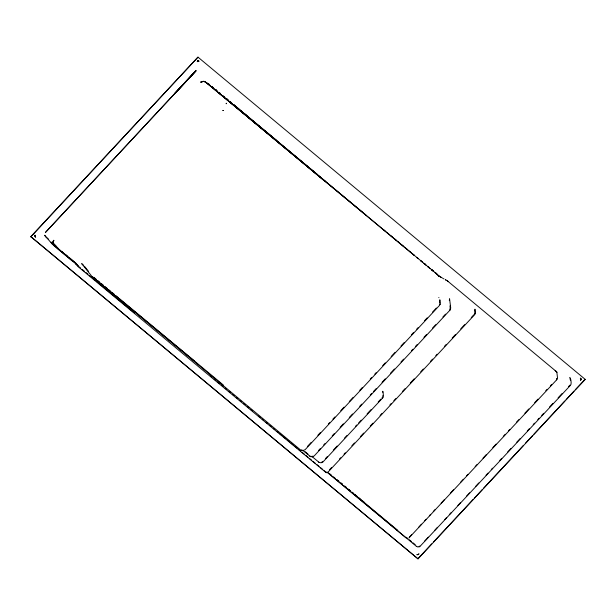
<?xml version="1.0" encoding="UTF-8"?>
<svg xmlns="http://www.w3.org/2000/svg" width="616" height="616" viewBox="0 0 616 616"><rect width="100%" height="100%" fill="white"/><g stroke="black" fill="none" stroke-linecap="round" stroke-linejoin="round"><path stroke-width="0.92" d="M53.161 243.151C52.476 242.358 54.401 239.562 53.276 240.494A5.082 2.888 -53 0 1 53.908 240.34C51.074 243.59 56.426 247.116 58.081 249.041L73.189 261.615M53.068 242.589L53.084 242.103M570.693 380.049C570.408 377.647 572.133 384.553 570.262 385.524L419.65 546.769L417.656 546.931L416.324 546.277L327.458 472.372M382.852 396.103L382.852 395.672M53.099 242.011L53.099 242.003A3.111 2.888 -24.2 0 1 53.284 241.341M450.196 308.27L449.95 309.201M382.829 392.346C382.313 387.995 384.438 397.743 382.498 398.105L322.853 462.085L321.059 462.801L319.119 462.385L312.374 456.841M474.867 313.39L474.59 313.983M92.046 276.484L300.631 449.996L302.464 450.727L305.113 449.703L439.362 305.559C441.172 304.058 439.87 296.874 439.493 300.993M200.993 82.421C202.264 81.72 200.477 82.352 201.293 81.397A5.128 2.903 -53.3 0 0 200.985 82.421A3.226 3.003 -23.9 0 1 201.54 81.943L203.804 81.358L205.582 82.097L440.117 276.769M53.145 241.788L53.199 241.564A3.149 2.918 -25.3 0 1 53.484 240.925L53.746 240.533M439.932 304.728L440.147 304.111M556.879 378.409L556.525 379.148M449.303 300.477L449.572 298.745L450.727 308.031L449.842 310.272L314.268 455.84L312.589 456.81L310.603 456.687L302.726 450.342M474.643 310.01C475.059 306.93 476.191 313.082 474.898 314.422L327.966 472.179L326.295 472.757L78.109 266.659L75.968 264.095M382.39 397.397L382.128 397.736L382.598 397.043M408.885 538.014L556.633 379.856L557.503 377.854L556.972 373.173M382.782 397.736L382.498 398.105M449.842 310.272L450.173 309.848M556.633 379.856L556.964 379.433M45.453 232.494L195.896 70.794L174.482 93.986M174.397 93.886L195.896 70.794M30.8 236.636L197.975 57.142L585.2 379.364L418.025 558.858L30.8 236.636L418.025 558.858M30.877 236.814L197.975 57.142M174.351 93.855L195.873 70.778M45.392 232.432L195.957 70.863M307.369 446.515L311.296 442.303M317.848 435.273L320.466 432.455M328.32 424.024L329.629 422.615M332.91 419.103L334.873 416.993M340.764 410.664L344.036 407.145M349.28 401.524L353.207 397.305M359.752 390.275L362.37 387.464M370.231 379.025L371.54 377.623M374.813 374.105L376.122 372.695M382.675 365.665L385.293 362.855M391.183 356.525L395.11 352.314M401.008 345.984L404.281 342.465M411.48 334.734L413.444 332.625M416.724 329.113L418.033 327.704M424.578 320.674L427.196 317.864M432.432 312.235L436.367 308.015M318.48 450.55L320.443 448.44M323.723 444.921L325.032 443.512M332.232 435.782L334.203 433.672M340.094 427.342L343.366 423.823M349.264 417.494L352.537 413.983M359.744 406.244L361.707 404.135M370.224 394.995L371.533 393.585M373.496 391.476L376.114 388.665M382.012 382.336L385.285 378.817M390.529 373.196L394.456 368.976M401.008 361.939L403.626 359.128M411.488 350.689L412.797 349.28M415.415 346.469L417.378 344.359M423.931 337.329L426.549 334.511M432.44 328.189L435.72 324.671M442.919 316.932L445.545 314.122M325.456 458.589L327.412 456.487M333.271 450.196L337.183 445.999M344.344 438.307L346.947 435.504M355.417 426.411L356.718 425.017M358.674 422.915L361.284 420.12M367.144 413.821L371.055 409.625M378.216 401.932L380.819 399.137M329.568 469.7L331.531 467.583M339.401 459.136L340.717 457.727M343.998 454.208L345.306 452.798M351.867 445.753L354.493 442.935M360.391 436.598L363.671 433.079M370.231 426.033L372.857 423.215M380.072 415.469L382.036 413.359M389.913 404.905L391.222 403.495M393.847 400.677L395.811 398.567M402.371 391.522L404.997 388.711M410.241 383.075L414.183 378.848M420.736 371.802L423.361 368.992M430.576 361.238L432.548 359.128M435.828 355.609L437.137 354.2M444.352 346.454L446.323 344.336M452.221 337.999L455.501 334.48M460.753 328.844L464.687 324.617M471.248 317.579L473.866 314.761M411.688 534.719L409.409 537.121M418.888 526.988L421.506 524.178M424.77 520.666L426.08 519.265M429.352 515.754L430.661 514.345M433.279 511.534L435.243 509.432M441.125 503.11L444.398 499.599M450.288 493.277L453.553 489.766M460.753 482.035L463.371 479.225M466.643 475.714L467.952 474.312M475.144 466.582L477.107 464.479M482.998 458.158L486.263 454.647M492.808 447.616L496.08 444.105M503.272 436.382L505.236 434.272M508.508 430.761L509.817 429.36M516.354 422.337L518.972 419.527M524.863 413.205L528.79 408.986M534.673 402.664L537.945 399.153M545.791 390.729L547.1 389.32M550.373 385.809L551.682 384.407M424.416 541.356L428.351 537.129M434.904 530.099L437.522 527.281M444.737 519.542L446.7 517.432M449.318 514.614L451.289 512.504M457.842 505.474L460.46 502.656M466.358 496.327L469.638 492.808M475.529 486.471L478.809 482.959M486.016 475.213L487.98 473.103M491.26 469.585L492.569 468.183M499.776 460.437L501.747 458.327M507.646 451.998L510.918 448.479M516.816 442.149L520.089 438.63M527.304 430.892L529.267 428.782M533.202 424.555L534.511 423.153M537.783 419.635L539.1 418.226M541.718 415.407L543.682 413.298M549.58 406.968L552.86 403.449M558.104 397.82L562.031 393.601M568.583 386.563L569.892 385.154M417.941 558.689L431.708 543.905M433.679 541.787L473.011 499.553M474.32 498.152L482.189 489.705M483.498 488.296L523.492 445.353M525.463 443.243L532.671 435.497M533.98 434.095L564.795 401.008M566.104 399.599L573.973 391.152M575.282 389.743L585.2 379.364M201.394 82.059L203.234 81.358L204.989 81.705M322.53 461.677L321.814 462.092M197.413 60.907L198.614 60.753A1.602 1.363 -17.4 0 1 198.86 60.853M419.827 546.107L419.057 546.415M197.844 61.192L197.189 61.7A2.264 1.833 -16.2 0 1 197.428 61.461C198.675 60.753 200.054 61.954 197.944 61.153M202.171 81.605L203.357 81.351M197.628 60.799L198.075 60.684M326.072 472.164L327.096 472.156M312.859 456.179L312.058 456.371M202.641 81.458L203.234 81.358M203.842 81.366L204.312 81.451M302.364 450.188L301.494 449.934M223.254 110.572L222.753 110.441L223.246 110.572M310.795 456.202L311.188 456.325M437.383 274.921L439.478 276.407M440.763 277.131L441.403 277.493L440.117 276.769M445.907 280.01L445.26 279.649L447.193 280.734M442.049 277.847L442.688 278.209M443.335 278.571L443.974 278.925M438.715 275.976L438.315 275.683L438.831 276.045M205.398 81.951L204.543 81.52L205.59 82.097M318.68 462.085L319.119 462.385M309.733 456.171L310.164 456.471M327.35 472.464L405.998 537.83M416.324 546.277L416.747 546.577M226.365 103.211L226.588 103.396M447.385 280.858L556.263 371.479L555.155 370.509M74.236 261.823L75.714 263.04M91.984 276.422L194.394 360.976M216.786 90.714L215.346 89.366L216.817 90.606M219.042 92.439L220.474 93.778M227.866 99.923L226.426 98.583L227.897 99.831M231.554 102.995L230.122 101.648L231.593 102.903M235.25 106.06L233.772 104.836L317.209 174.328M236.729 107.292L276.623 140.448M207.8 83.591L210.018 85.431L207.8 83.591M217.402 91.576L215.192 89.728L217.402 91.584M224.794 97.713L222.576 95.873L224.778 97.736M228.49 100.785L226.272 98.945L414.514 255.64M229.968 102.01L232.178 103.85M233.656 105.082L325.279 181.212M424.239 263.363L425.71 264.595M427.928 266.435L429.406 267.66M431.616 269.508L433.094 270.732M435.304 272.572L436.783 273.804M365.873 214.984L206.252 82.482L325.125 181.481M383.583 229.722L385.062 230.946M387.272 232.786L388.75 234.018M390.968 235.859L392.438 237.091M394.656 238.931L396.134 240.155M398.344 242.003L399.822 243.228M402.032 245.068L403.511 246.3M405.728 248.14L407.199 249.365M409.417 251.213L410.895 252.437M413.105 254.277L414.583 255.509M416.801 257.349L418.272 258.574M420.489 260.422L421.968 261.646M424.178 263.486L425.656 264.718M427.866 266.559L429.344 267.791M431.562 269.631L433.033 270.855M435.25 272.695L436.729 273.928M416.724 257.48L418.202 258.705M420.42 260.553L422.63 262.393M424.108 263.617L426.326 265.465M427.797 266.69L430.014 268.53M431.493 269.762L433.702 271.602M435.181 272.826L437.391 274.674M83.453 265.15L81.659 263.602L91.53 275.945M305.159 451.697L307.962 454.023M48.649 239.324L45.545 236.729L44.691 235.243L52.483 244.429M93.886 277.339L96.104 279.187M97.582 280.419L99.8 282.259M101.278 283.491L103.496 285.339M104.974 286.571L107.199 288.411M108.678 289.643L110.895 291.491M112.374 292.723L114.591 294.564M116.07 295.796L118.287 297.644M119.766 298.875L223.308 385M337.383 479.956L338.862 481.181M341.072 483.021L342.55 484.245M344.76 486.093L346.238 487.318M348.448 489.158L349.926 490.382M352.136 492.23L353.615 493.455M355.085 494.679L357.303 496.519M358.774 497.751L360.991 499.591M362.47 500.816L364.68 502.656M406.352 537.306L407.823 538.523M409.286 539.747L411.527 541.61M412.951 542.796L415.192 544.659M329.899 473.904L331.377 475.136M333.587 476.977L335.065 478.201M337.275 480.041L338.754 481.273M340.964 483.113L342.442 484.338M344.652 486.186L346.13 487.41M348.348 489.25L350.558 491.091M352.036 492.323L397.782 530.376M53.661 244.182L53.407 243.79L56.364 246.539M62.008 251.636L63.448 252.837M65.612 254.631L67.768 256.425M69.208 257.627L73.527 261.215M53.5 244.644L76.392 263.687M53.161 245.037L78.263 265.92M210.433 375.868L211.904 377.092M214.122 378.94L215.6 380.164M217.81 382.005L219.288 383.237M221.506 385.077L222.984 386.309M225.194 388.149L226.673 389.381M228.89 391.222L230.369 392.446M232.579 394.294L234.057 395.518M236.275 397.366L237.745 398.591M239.963 400.431L241.441 401.663M243.659 403.503L245.13 404.735M247.347 406.575L248.825 407.807M251.035 409.648L252.514 410.872M78.44 266.266L80.657 268.106M82.136 269.338L84.346 271.179M85.824 272.403L88.042 274.243M89.513 275.475L91.73 277.315M93.209 278.548L95.418 280.388M96.897 281.612L134.534 312.928M258.535 416.077L260.014 417.302M262.224 419.15L263.702 420.374M265.92 422.214L267.39 423.446M269.608 425.286L271.086 426.511M273.296 428.359L274.775 429.583M276.984 431.423L278.463 432.655M279.941 433.88L282.151 435.72M283.63 436.952L285.847 438.792M287.318 440.024L289.535 441.865M291.014 443.089L293.224 444.937M294.702 446.161L296.912 448.001M298.39 449.233L300.608 451.074M302.079 452.298L304.296 454.146M305.775 455.37L307.985 457.211M309.463 458.443L311.681 460.283M313.151 461.507L315.369 463.355M316.847 464.58L319.057 466.42M320.536 467.652L322.745 469.492M324.224 470.716L325.702 471.948M447.493 280.942L448.279 281.604M209.432 84.461L207.915 83.345M213.128 87.534L211.611 86.417M219.034 92.454L220.513 93.678M224.201 96.758L222.684 95.642M233.803 104.743L235.281 105.975M236.76 107.207L238.977 109.047M240.448 110.279L242.665 112.12M244.144 113.352L246.362 115.2M215.3 89.489L216.778 90.721M218.996 92.569L220.474 93.794M226.38 98.714L228.598 100.562M230.068 101.786L232.286 103.634M438.761 297.52L438.946 297.667M226.034 103.573L226.226 103.758M58.412 248.648L54.154 243.967M53.284 243.52L53.138 243.058L54.146 244.698M76.007 264.156L76.446 264.595M76.353 263.764L76.792 264.21M580.765 378.494L581.104 378.925M580.803 378.532L580.903 378.64A1.671 1.563 4 0 1 581.073 378.879M78.247 266.081L77.023 264.58M51.066 242.08L52.837 244.044M84.407 266.204L88.511 271.34M556.217 371.425L556.802 372.418L556.402 371.656M580.934 379.287L580.372 378.694A2.264 2.102 15.6 0 1 580.649 378.917C581.389 380.18 579.864 381.42 580.98 379.41M35.02 236.621L35.659 237.199A2.264 1.963 -52.8 0 1 35.297 236.968C34.619 235.659 36.044 234.396 34.981 236.513M474.582 310.603L474.882 312.974M449.95 305.859L450.196 307.838M439.47 301.085L439.716 303.072M570.154 379.41L570.185 379.833M198.075 60.691A1.224 1.047 -17.6 0 1 198.521 60.722M34.773 235.497A1.91 1.709 -45.1 0 1 34.943 235.243L35.043 235.127A2.279 2.033 -45.4 0 0 34.896 235.32M474.905 309.07L474.905 309.07M418.872 553.892L418.749 554.115A2.264 2.233 -55.3 0 1 418.526 554.423C414.676 554.3 418.187 555.578 418.872 553.892M202.179 81.605L202.248 81.582M580.441 378.232L580.326 378.155A2.988 2.795 4 0 1 580.572 378.34L580.441 378.232M213.714 88.504L211.496 86.663L213.706 88.511M221.098 94.641L218.88 92.8L221.09 94.664M569.846 377.762L570.516 378.755L569.846 377.762M556.903 372.303L556.648 371.895L556.903 372.303"/></g></svg>
